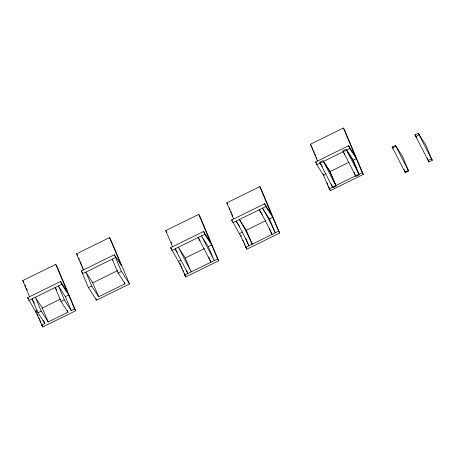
<?xml version="1.0" encoding="UTF-8"?>
<svg xmlns="http://www.w3.org/2000/svg" width="455" height="455" viewBox="0 0 455 455"><rect width="100%" height="100%" fill="white"/><g stroke="black" fill="none" stroke-linecap="round" stroke-linejoin="round"><path stroke-width="0.68" d="M83.379 270.014L76.537 253.822L109.519 237.618L110.673 239.41L129.499 283.971L96.517 300.175L88.441 287.64L81.382 270.93L114.359 254.726L121.28 265.47L109.519 237.618M29.592 296.796L22.75 280.604L55.726 264.4L56.881 266.192L75.706 310.754L42.73 326.957C38.476 316.788 33.175 307.176 27.59 297.712L60.572 281.508L67.494 292.252L55.726 264.4M317.499 161.087L310.384 144.246L343.366 128.043L344.52 129.834L363.346 174.396L330.364 190.6L329.21 188.808L323.329 174.885L326.076 173.531M172.587 246.781L165.745 230.588L198.721 214.379L199.876 216.17L218.701 260.738L185.725 276.941C181.471 266.772 176.165 257.16 170.585 247.696L203.567 231.487L210.489 242.236L198.721 214.379M82.554 273.717L115.536 257.507M233.62 219.054L226.778 202.856L259.76 186.652L260.908 188.444L279.734 233.011L246.758 249.215C242.509 239.046 237.203 229.434 231.618 219.964L264.6 203.76L271.521 214.504L259.76 186.652M28.767 300.493L61.743 284.29L68.671 295.039L74.552 308.962L75.706 310.754M323.01 173.81L323.715 175.482L316.788 164.733L315.611 161.952L348.593 145.742L355.514 156.492L356.692 159.278L349.77 148.529L348.593 145.742M316.788 164.733L349.77 148.529M124.243 281.901L125.045 283.801L98.661 296.768L91.739 286.019L85.853 272.096L92.78 282.839L117.908 270.492M35.695 311.243L37.338 310.429M67.158 310.304L67.96 312.204L48.173 321.93L41.246 311.18L35.365 297.257L42.287 308.001L60.219 299.191M74.552 308.962L71.253 310.583L64.331 299.839L58.45 285.911L65.372 296.66L68.671 295.039M88.441 287.64L91.739 286.019M113.005 260.323L112.237 259.128L118.118 273.057L121.417 271.436L129.499 283.971M32.834 300.067L32.066 298.878L37.947 312.801L41.246 311.18M56.687 289.92L55.152 287.532L61.033 301.46L64.331 299.839M349.048 162.247L329.926 171.643L336.194 186.169L332.895 187.79L319.694 162.185L322.993 160.564L335.807 185.572M171.762 250.477L204.739 234.274L211.666 245.017L217.547 258.946L218.701 260.738M232.795 222.751L265.777 206.547L272.699 217.291L278.579 231.22L279.734 233.011M414.971 134.873L418.27 133.252L425.63 144.679L432.25 160.353L428.951 161.974L414.971 134.873L416.945 137.939M392.119 146.993L395.446 145.361L402.368 156.105L408.641 170.961L405.32 172.599L392.119 146.993L392.892 148.188M392.511 147.92L395.839 146.288L395.446 145.361M41.576 325.166L44.874 323.55L44.072 321.651M178.69 261.227L180.885 260.146M185.282 257.985L191.168 271.908L178.36 247.236L185.282 257.985L204.449 248.566M208.367 246.638L214.248 260.567L201.446 235.895L208.367 246.638L211.666 245.017M329.21 188.808L362.191 172.604L363.346 174.396M239.722 233.495L242.469 232.147M246.314 230.258L252.201 244.181A23.541 1.917 63.8 0 0 239.393 219.509L246.314 230.258L265.487 220.834M269.4 218.912L275.286 232.841A23.541 1.917 63.8 0 0 262.478 208.168L269.4 218.912L272.699 217.291M184.571 275.15L217.547 258.946M245.603 247.423L278.579 231.22M404.933 172.001L408.26 170.363L408.641 170.961M431.903 159.534L431.522 158.937L428.223 160.558L428.951 161.974M347.233 151.014L353 159.967L358.21 172.291M346.471 150.15L359.279 174.822L355.952 176.455L342.751 150.855L346.079 149.223L353.393 160.899M343.144 151.782L344.685 154.171M324.534 162.953L329.915 171.313L335.392 184.269M323.386 161.497L330.307 172.24M310.384 144.246L311.538 146.038M320.087 163.112L322.396 166.695M315.611 161.952L316.384 163.146M262.256 214.561L259.179 209.789A23.541 1.917 63.8 0 1 271.988 234.462L269.314 228.131M226.778 202.856L227.545 204.05M239.557 226.505L236.094 221.13A23.541 1.917 63.8 0 1 248.902 245.802L245.694 238.204M231.618 219.964L232.772 221.756M200.069 240.502L198.147 237.516L210.955 262.188L208.811 257.126M165.745 230.588L166.9 232.38M177.37 252.44L175.061 248.857L187.869 273.529L186.533 270.367M170.585 247.696L171.74 249.482M118.118 273.057L125.045 283.801M76.537 253.822L77.691 255.613M81.382 270.93L82.531 272.721M61.033 301.46L67.96 312.204M22.75 280.604L23.905 282.396M37.947 312.801L44.874 323.55L43.27 320.462M27.59 297.712L28.364 298.907M32.066 298.878L34.307 303.195M418.27 133.252L432.25 160.353M395.839 146.288L408.26 170.363M418.702 133.929L419.095 134.862L415.802 136.483L415.409 135.55M427.239 157.925L428.331 160.507M403.955 169.368L405.32 172.599M343.366 128.043L355.133 155.894M362.191 172.604L356.305 158.681L353.012 160.302L358.893 174.225M353.962 172.064L355.565 175.857M331.172 184.025L332.508 187.193M312.084 147.329L312.903 149.263M313.45 150.56L314.268 152.493M314.814 153.784L315.634 155.724M316.179 157.015L316.998 158.954M323.545 174.453L324.091 175.744M327.094 182.853L327.913 184.787M328.459 186.078L329.272 188.017M329.818 189.308L330.364 190.6M264.6 203.76L265.777 206.547M229.297 207.878L230.116 209.818M230.662 211.109L231.481 213.042M232.027 214.339L232.846 216.273M240.758 235.007L241.304 236.299M242.936 240.172L243.755 242.111M244.301 243.402L245.12 245.342M245.666 246.633L246.758 249.215M203.567 231.487L204.739 234.274M170.989 242.066L171.808 244.005M179.719 262.734L180.538 264.673M181.084 265.965L182.176 268.547M182.995 270.486L183.541 271.777M184.36 273.711L185.725 276.941M114.359 254.726L121.417 271.436M92.78 282.839L98.661 296.768M78.783 258.195L79.329 259.486M80.148 261.426L81.786 265.299M82.332 266.59L83.151 268.53M95.971 298.884L96.517 300.175M60.572 281.508L61.743 284.29M65.372 296.66L71.253 310.583M42.287 308.001L48.173 321.93M24.997 284.978L25.816 286.917M26.362 288.208L27.181 290.142M35.911 310.81L36.724 312.75M37.27 314.041L38.089 315.98M38.635 317.272L39.454 319.211M40 320.502L40.819 322.436M41.911 325.024L42.73 326.957"/></g></svg>
